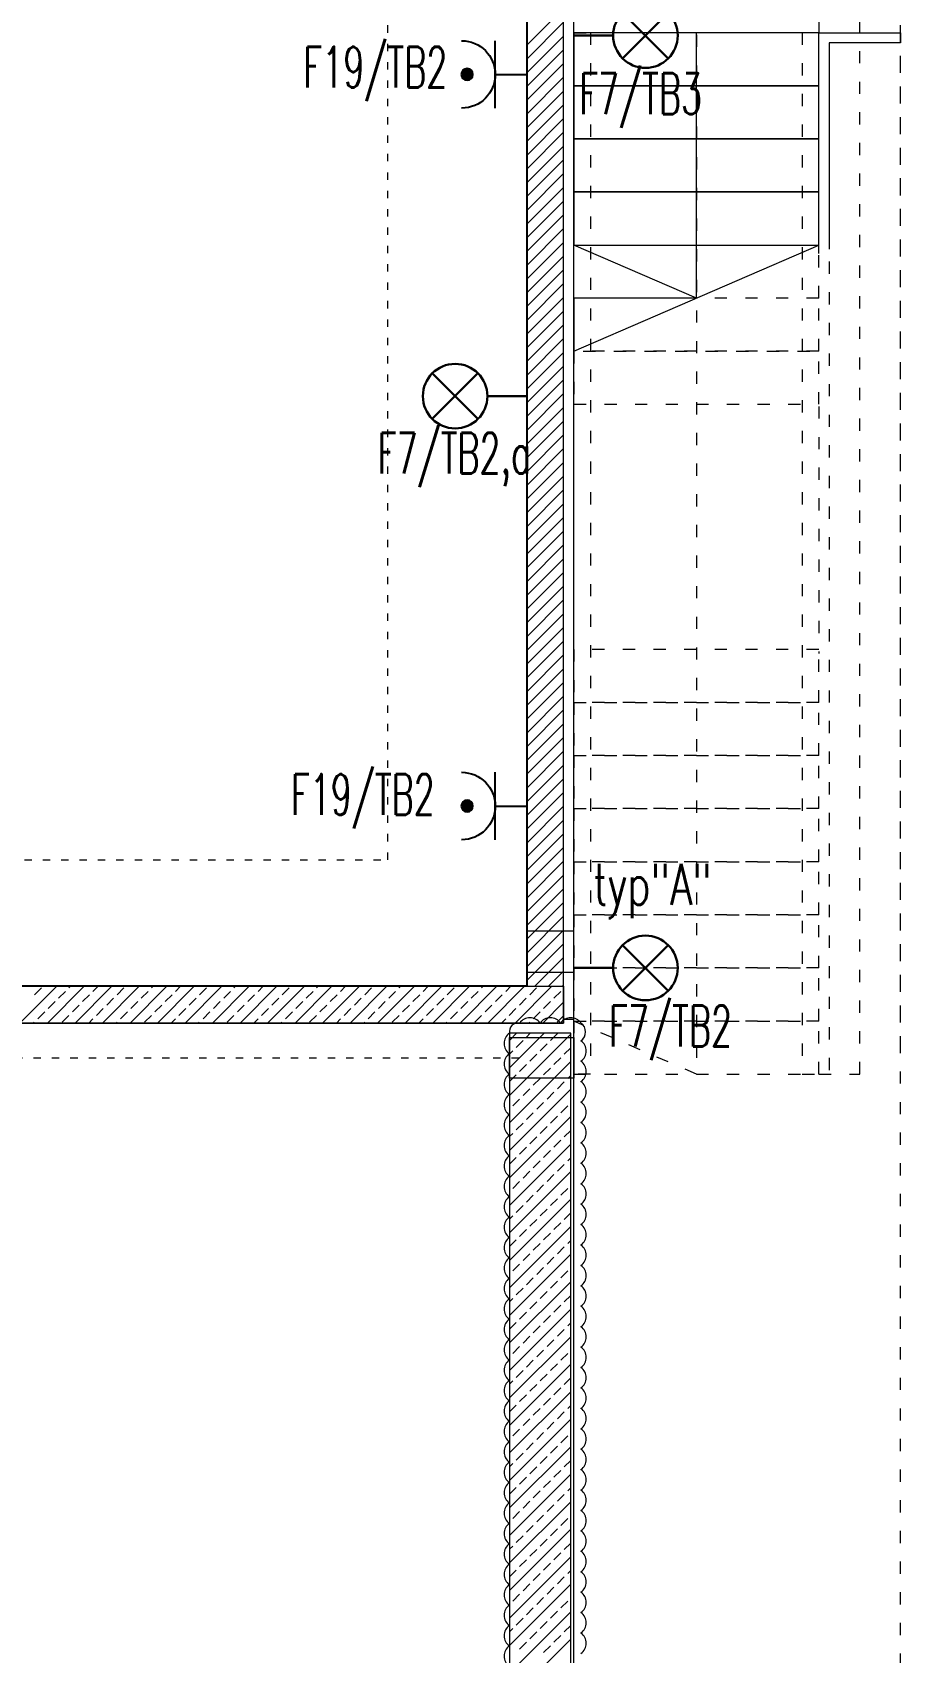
# Model space of a CAD drawing. Header units: millimetres. Extents: x 1780 to 154263, y -7240 to 17216.
# Drawn here: x 116448 to 116873, y 4093 to 4886 of the extents above; entities that cross this region are included whole.
import ezdxf

# ---------------------------------------------------------------- set-up
doc = ezdxf.new("R2010")
doc.units = ezdxf.units.MM
doc.linetypes.add('ACAD_ISO03W100', pattern=[30, 12, -18])
for name, color, linetype, lineweight in [('2d_SX_aranżacja niedrukowana', 191, 'Continuous', 5), ('2d_SX_gruba przekroje', 90, 'Continuous', 20), ('2d_SX_instalacje szkic - wentylacja nawiew', 170, 'Continuous', 5), ('2d_SX_oznaczenia', 40, 'Continuous', 0), ('2d_SX_przebicia', 96, 'Continuous', 13), ('2d_SX_szraf', 251, 'Continuous', 0), ('2d_SX_warstwy', 181, 'Continuous', 9), ('2d_SX_widok', 10, 'Continuous', 9), ('SX_PZT_utwardzona', 10, 'Continuous', 9)]:
    doc.layers.add(name, color=color, linetype=linetype, lineweight=lineweight)
doc.layers.add('2d_SX_powierzchnia', color=251, linetype='Continuous', plot=False)
doc.layers.add('2d_SX_rewizja 18 września', color=210, linetype='Continuous')
doc.layers.add('60 instalacje elektryka', color=10, linetype='Continuous')
doc.layers.add('2d_SX_zmiany względem PnB', color=7, linetype='Continuous', lineweight=15, true_color=0x0f4bff)
doc.styles.add('OPIS', font='simplex.shx', dxfattribs={"width": 0.7, "height": 4})

# ---------------------------------------------------------------- blocks, each defined once
blk = doc.blocks.new('PDKLD B2')
at = {"layer": '2d_SX_aranżacja niedrukowana', "color": 8, "linetype": 'ACAD_ISO03W100', "ltscale": 0.3}
for p, q in [((108988.88, -11805.09), (108988.88, -11305.09)), ((108738.88, -11805.09), (108988.88, -11805.09))]:
    blk.add_line(p, q, dxfattribs=at)
at = {"layer": '2d_SX_gruba przekroje', "color": 8}
for p, q in [((109056.88, -11275.09), (109056.88, -11867.09)), ((109079.88, -11885.09), (109079.88, -11280.09)), ((109056.88, -11867.09), (108711.38, -11867.09)), ((109074.88, -11883.09), (109079.88, -11883.09)), ((109079.88, -12235.36), (109079.88, -11884.09)), ((108324.88, -11885.09), (109074.88, -11885.09)), ((109048.38, -11890.09), (109048.38, -12226.92)), ((109079.88, -11885.09), (109079.88, -11885.09))]:
    blk.add_line(p, q, dxfattribs=at)
at = {"layer": '2d_SX_instalacje szkic - wentylacja nawiew', "color": 8, "linetype": 'ACAD_ISO03W100', "ltscale": 0.3}
blk.add_line((108680.38, -11902.09), (109056.88, -11902.09), dxfattribs=at)
at = {"layer": '2d_SX_oznaczenia', "color": 8, "ltscale": 0.5}
for p, q in [((109139.88, -11530.09), (109139.88, -11400.09)), ((109139.88, -11530.09), (109079.88, -11504.09)), ((109079.88, -11556.09), (109199.88, -11504.09))]:
    blk.add_line(p, q, dxfattribs=at)
at = {"layer": '2d_SX_oznaczenia', "color": 8, "linetype": 'ACAD_ISO03W100', "ltscale": 0.5}
for p, q in [((109139.88, -11401.09), (109139.88, -11910.09)), ((109139.88, -11910.09), (109079.88, -11884.09))]:
    blk.add_line(p, q, dxfattribs=at)
at = {"layer": '2d_SX_powierzchnia', "color": 8}
for p, q in [((109056.88, -11275.09), (109056.88, -11867.09)), ((109056.88, -11867.09), (108708.88, -11867.09))]:
    blk.add_line(p, q, dxfattribs=at)
at = {"layer": '2d_SX_przebicia', "color": 8}
for p, q in [((109079.88, -11840.09), (109056.88, -11840.09)), ((109056.88, -11840.09), (109056.88, -11860.09)), ((109079.88, -11860.09), (109079.88, -11840.09)), ((109056.88, -11860.09), (109079.88, -11860.09)), ((109048.38, -11892.09), (109079.88, -11892.09)), ((109048.38, -11912.09), (109048.38, -11892.09)), ((109079.88, -11892.09), (109079.88, -11912.09)), ((109079.88, -11912.09), (109048.38, -11912.09))]:
    blk.add_line(p, q, dxfattribs=at)
at = {"layer": '2d_SX_szraf', "color": 8, "linetype": 'Continuous'}
for p, q in [((109056.88, -11406.28), (109074.88, -11388.28)), ((109056.88, -11413.01), (109074.88, -11395.01)), ((109056.88, -11419.75), (109074.88, -11401.75)), ((109056.88, -11426.48), (109074.88, -11408.48)), ((109056.88, -11433.22), (109074.88, -11415.22)), ((109056.88, -11439.95), (109074.88, -11421.95)), ((109056.88, -11446.69), (109074.88, -11428.69)), ((109056.88, -11453.42), (109074.88, -11435.42)), ((109056.88, -11460.16), (109074.88, -11442.16)), ((109056.88, -11466.89), (109074.88, -11448.89)), ((109056.88, -11473.63), (109074.88, -11455.63)), ((109056.88, -11480.36), (109074.88, -11462.36)), ((109056.88, -11487.1), (109074.88, -11469.1)), ((109056.88, -11493.83), (109074.88, -11475.83)), ((109056.88, -11500.57), (109074.88, -11482.57)), ((109056.88, -11507.3), (109074.88, -11489.3)), ((109056.88, -11514.04), (109074.88, -11496.04)), ((109056.88, -11520.77), (109074.88, -11502.77)), ((109056.88, -11527.51), (109074.88, -11509.51)), ((109056.88, -11534.25), (109074.88, -11516.25)), ((109056.88, -11540.98), (109074.88, -11522.98)), ((109056.88, -11547.72), (109074.88, -11529.72)), ((109056.88, -11554.45), (109074.88, -11536.45)), ((109056.88, -11561.19), (109074.88, -11543.19)), ((109056.88, -11567.92), (109074.88, -11549.92)), ((109056.88, -11574.66), (109074.88, -11556.66)), ((109056.88, -11581.39), (109074.88, -11563.39)), ((109056.88, -11588.13), (109074.88, -11570.13)), ((109056.88, -11594.86), (109074.88, -11576.86)), ((109056.88, -11601.6), (109074.88, -11583.6)), ((109056.88, -11608.33), (109074.88, -11590.33)), ((109056.88, -11615.07), (109074.88, -11597.07)), ((109056.88, -11621.8), (109074.88, -11603.8)), ((109056.88, -11628.54), (109074.88, -11610.54)), ((109056.88, -11635.27), (109074.88, -11617.27)), ((109056.88, -11642.01), (109074.88, -11624.01)), ((109056.88, -11648.74), (109074.88, -11630.74)), ((109056.88, -11655.48), (109074.88, -11637.48)), ((109056.88, -11662.21), (109074.88, -11644.21)), ((109056.88, -11668.95), (109074.88, -11650.95)), ((109056.88, -11675.68), (109074.88, -11657.68)), ((109056.88, -11682.42), (109074.88, -11664.42)), ((109056.88, -11689.15), (109074.88, -11671.15)), ((109056.88, -11695.89), (109074.88, -11677.89)), ((109056.88, -11702.63), (109074.88, -11684.63)), ((109056.88, -11709.36), (109074.88, -11691.36)), ((109056.88, -11716.1), (109074.88, -11698.1)), ((109056.88, -11722.83), (109074.88, -11704.83)), ((109056.88, -11729.57), (109074.88, -11711.57)), ((109056.88, -11736.3), (109074.88, -11718.3)), ((109056.88, -11743.04), (109074.88, -11725.04)), ((109056.88, -11749.77), (109074.88, -11731.77)), ((109056.88, -11756.51), (109074.88, -11738.51)), ((109056.88, -11763.24), (109074.88, -11745.24)), ((109056.88, -11769.98), (109074.88, -11751.98)), ((109056.88, -11776.71), (109074.88, -11758.71)), ((109056.88, -11783.45), (109074.88, -11765.45)), ((109056.88, -11790.18), (109074.88, -11772.18)), ((109056.88, -11796.92), (109074.88, -11778.92)), ((109056.88, -11803.65), (109074.88, -11785.65)), ((109056.88, -11810.39), (109074.88, -11792.39)), ((109056.88, -11817.12), (109074.88, -11799.12)), ((109056.88, -11823.86), (109074.88, -11805.86)), ((109056.88, -11830.59), (109074.88, -11812.59)), ((109056.88, -11837.33), (109074.88, -11819.33)), ((109056.88, -11844.06), (109074.88, -11826.06)), ((109056.88, -11850.8), (109074.88, -11832.8)), ((109056.88, -11857.53), (109074.88, -11839.53)), ((109056.88, -11864.27), (109074.88, -11846.27)), ((109060.79, -11867.09), (109074.88, -11853)), ((109067.53, -11867.09), (109074.88, -11859.74)), ((108808.73, -11885.09), (108826.73, -11867.09)), ((108815.85, -11871.24), (108819.21, -11867.87)), ((108822.2, -11885.09), (108840.2, -11867.09)), ((108832.68, -11867.87), (108833.47, -11867.09)), ((108835.67, -11885.09), (108853.67, -11867.09)), ((108844.47, -11869.55), (108846.94, -11867.09)), ((108849.14, -11885.09), (108867.14, -11867.09)), ((108856.26, -11871.24), (108859.63, -11867.87)), ((108862.61, -11885.09), (108880.61, -11867.09)), ((108873.1, -11867.87), (108873.88, -11867.09)), ((108876.08, -11885.09), (108894.08, -11867.09)), ((108884.88, -11869.55), (108887.35, -11867.09)), ((108889.55, -11885.09), (108907.55, -11867.09)), ((108896.67, -11871.24), (108900.04, -11867.87)), ((108903.02, -11885.09), (108921.02, -11867.09)), ((108913.51, -11867.87), (108914.29, -11867.09)), ((108916.49, -11885.09), (108934.49, -11867.09)), ((108925.29, -11869.55), (108927.76, -11867.09)), ((108929.96, -11885.09), (108947.96, -11867.09)), ((108937.08, -11871.24), (108940.45, -11867.87)), ((108943.43, -11885.09), (108961.43, -11867.09)), ((108953.92, -11867.87), (108954.7, -11867.09)), ((108956.9, -11885.09), (108974.9, -11867.09)), ((108965.7, -11869.55), (108968.17, -11867.09)), ((108970.37, -11885.09), (108988.37, -11867.09)), ((108977.49, -11871.24), (108980.86, -11867.87)), ((108983.85, -11885.09), (109001.85, -11867.09)), ((108994.33, -11867.87), (108995.11, -11867.09)), ((108997.32, -11885.09), (109015.32, -11867.09)), ((109006.12, -11869.55), (109008.58, -11867.09)), ((109010.79, -11885.09), (109028.79, -11867.09)), ((109017.9, -11871.24), (109021.27, -11867.87)), ((109024.26, -11885.09), (109042.26, -11867.09)), ((109034.74, -11867.87), (109035.52, -11867.09)), ((109037.73, -11885.09), (109055.73, -11867.09)), ((109046.53, -11869.55), (109048.99, -11867.09)), ((109051.2, -11885.09), (109069.2, -11867.09)), ((109058.31, -11871.24), (109061.68, -11867.87)), ((109074.26, -11867.09), (109074.88, -11866.48)), ((108822.58, -11877.97), (108825.95, -11874.6)), ((108827.63, -11872.92), (108831, -11869.55)), ((108834.37, -11879.65), (108837.74, -11876.29)), ((108839.42, -11874.6), (108842.79, -11871.24)), ((108851.21, -11876.29), (108854.57, -11872.92)), ((108862.99, -11877.97), (108866.36, -11874.6)), ((108868.04, -11872.92), (108871.41, -11869.55)), ((108874.78, -11879.65), (108878.15, -11876.29)), ((108879.83, -11874.6), (108883.2, -11871.24)), ((108891.62, -11876.29), (108894.98, -11872.92)), ((108903.4, -11877.97), (108906.77, -11874.6)), ((108908.46, -11872.92), (108911.82, -11869.55)), ((108915.19, -11879.65), (108918.56, -11876.29)), ((108920.24, -11874.6), (108923.61, -11871.24)), ((108932.03, -11876.29), (108935.4, -11872.92)), ((108943.81, -11877.97), (108947.18, -11874.6)), ((108948.87, -11872.92), (108952.23, -11869.55)), ((108955.6, -11879.65), (108958.97, -11876.29)), ((108960.65, -11874.6), (108964.02, -11871.24)), ((108972.44, -11876.29), (108975.81, -11872.92)), ((108984.23, -11877.97), (108987.59, -11874.6)), ((108989.28, -11872.92), (108992.65, -11869.55)), ((108996.01, -11879.65), (108999.38, -11876.29)), ((109001.06, -11874.6), (109004.43, -11871.24)), ((109012.85, -11876.29), (109016.22, -11872.92)), ((109024.64, -11877.97), (109028, -11874.6)), ((109029.69, -11872.92), (109033.06, -11869.55)), ((109036.42, -11879.65), (109039.79, -11876.29)), ((109041.48, -11874.6), (109044.84, -11871.24)), ((109053.26, -11876.29), (109056.63, -11872.92)), ((109064.67, -11885.09), (109074.88, -11874.88)), ((109065.05, -11877.97), (109068.42, -11874.6)), ((109070.1, -11872.92), (109073.47, -11869.55)), ((108815.47, -11885.09), (108815.85, -11884.71)), ((108817.53, -11883.02), (108820.9, -11879.65)), ((108829.32, -11884.71), (108832.68, -11881.34)), ((108842.41, -11885.09), (108844.47, -11883.02)), ((108846.15, -11881.34), (108849.52, -11877.97)), ((108855.88, -11885.09), (108856.26, -11884.71)), ((108857.94, -11883.02), (108861.31, -11879.65)), ((108869.73, -11884.71), (108873.1, -11881.34)), ((108882.82, -11885.09), (108884.88, -11883.02)), ((108886.57, -11881.34), (108889.93, -11877.97)), ((108896.29, -11885.09), (108896.67, -11884.71)), ((108898.35, -11883.02), (108901.72, -11879.65)), ((108910.14, -11884.71), (108913.51, -11881.34)), ((108923.23, -11885.09), (108925.29, -11883.02)), ((108926.98, -11881.34), (108930.34, -11877.97)), ((108936.7, -11885.09), (108937.08, -11884.71)), ((108938.76, -11883.02), (108942.13, -11879.65)), ((108950.55, -11884.71), (108953.92, -11881.34)), ((108963.64, -11885.09), (108965.7, -11883.02)), ((108967.39, -11881.34), (108970.76, -11877.97)), ((108977.11, -11885.09), (108977.49, -11884.71)), ((108979.17, -11883.02), (108982.54, -11879.65)), ((108990.96, -11884.71), (108994.33, -11881.34)), ((109004.05, -11885.09), (109006.12, -11883.02)), ((109007.8, -11881.34), (109011.17, -11877.97)), ((109017.52, -11885.09), (109017.9, -11884.71)), ((109019.59, -11883.02), (109022.95, -11879.65)), ((109031.37, -11884.71), (109034.74, -11881.34)), ((109044.46, -11885.09), (109046.53, -11883.02)), ((109048.21, -11881.34), (109051.58, -11877.97)), ((109057.93, -11885.09), (109058.31, -11884.71)), ((109060, -11883.02), (109063.36, -11879.65)), ((109071.78, -11884.71), (109074.88, -11881.61)), ((109048.38, -11893.54), (109051.83, -11890.09)), ((109048.38, -11907.01), (109065.3, -11890.09)), ((109048.38, -11920.48), (109078.38, -11890.48)), ((109056.7, -11891.96), (109058.57, -11890.09)), ((109068.48, -11893.64), (109071.85, -11890.27)), ((109048.38, -11900.28), (109049.96, -11898.69)), ((109051.65, -11897.01), (109055.01, -11893.64)), ((109058.38, -11903.74), (109061.75, -11900.38)), ((109063.43, -11898.69), (109066.8, -11895.32)), ((109075.22, -11900.38), (109078.38, -11897.22)), ((109048.38, -11933.95), (109078.38, -11903.95)), ((109053.33, -11908.8), (109056.7, -11905.43)), ((109065.12, -11910.48), (109068.48, -11907.11)), ((109070.17, -11905.43), (109073.53, -11902.06)), ((109048.38, -11913.75), (109051.65, -11910.48)), ((109060.06, -11915.53), (109063.43, -11912.16)), ((109071.85, -11917.21), (109075.22, -11913.85)), ((109076.9, -11912.16), (109078.38, -11910.69)), ((109048.38, -11947.42), (109078.38, -11917.42)), ((109049.96, -11925.63), (109053.33, -11922.27)), ((109055.01, -11920.58), (109058.38, -11917.21)), ((109061.75, -11927.32), (109065.12, -11923.95)), ((109066.8, -11922.27), (109070.17, -11918.9)), ((109048.38, -11960.89), (109078.38, -11930.89)), ((109056.7, -11932.37), (109060.06, -11929)), ((109068.48, -11934.05), (109071.85, -11930.68)), ((109073.53, -11929), (109076.9, -11925.63)), ((109048.38, -11940.69), (109049.96, -11939.1)), ((109051.65, -11937.42), (109055.01, -11934.05)), ((109063.43, -11939.1), (109066.8, -11935.74)), ((109075.22, -11940.79), (109078.38, -11937.63)), ((109048.38, -11974.36), (109078.38, -11944.36)), ((109053.33, -11949.21), (109056.7, -11945.84)), ((109058.38, -11944.15), (109061.75, -11940.79)), ((109065.12, -11950.89), (109068.48, -11947.52)), ((109070.17, -11945.84), (109073.53, -11942.47)), ((109048.38, -11954.16), (109051.65, -11950.89)), ((109060.06, -11955.94), (109063.43, -11952.57)), ((109071.85, -11957.63), (109075.22, -11954.26)), ((109076.9, -11952.57), (109078.38, -11951.1)), ((109048.38, -11987.83), (109078.38, -11957.83)), ((109049.96, -11966.04), (109053.33, -11962.68)), ((109055.01, -11960.99), (109058.38, -11957.63)), ((109061.75, -11967.73), (109065.12, -11964.36)), ((109066.8, -11962.68), (109070.17, -11959.31)), ((109048.38, -12001.31), (109078.38, -11971.31)), ((109056.7, -11972.78), (109060.06, -11969.41)), ((109068.48, -11974.46), (109071.85, -11971.1)), ((109073.53, -11969.41), (109076.9, -11966.04)), ((109048.38, -11981.1), (109049.96, -11979.51)), ((109051.65, -11977.83), (109055.01, -11974.46)), ((109063.43, -11979.51), (109066.8, -11976.15)), ((109075.22, -11981.2), (109078.38, -11978.04)), ((109048.38, -12014.78), (109078.38, -11984.78)), ((109053.33, -11989.62), (109056.7, -11986.25)), ((109058.38, -11984.57), (109061.75, -11981.2)), ((109065.12, -11991.3), (109068.48, -11987.93)), ((109070.17, -11986.25), (109073.53, -11982.88)), ((109048.38, -11994.57), (109051.65, -11991.3)), ((109060.06, -11996.35), (109063.43, -11992.98)), ((109071.85, -11998.04), (109075.22, -11994.67)), ((109076.9, -11992.98), (109078.38, -11991.51)), ((109048.38, -12028.25), (109078.38, -11998.25)), ((109049.96, -12006.46), (109053.33, -12003.09)), ((109055.01, -12001.4), (109058.38, -11998.04)), ((109066.8, -12003.09), (109070.17, -11999.72)), ((109048.38, -12041.72), (109078.38, -12011.72)), ((109056.7, -12013.19), (109060.06, -12009.82)), ((109061.75, -12008.14), (109065.12, -12004.77)), ((109068.48, -12014.87), (109071.85, -12011.51)), ((109073.53, -12009.82), (109076.9, -12006.46)), ((109048.38, -12021.51), (109049.96, -12019.93)), ((109051.65, -12018.24), (109055.01, -12014.87)), ((109063.43, -12019.93), (109066.8, -12016.56)), ((109075.22, -12021.61), (109078.38, -12018.45)), ((109048.38, -12055.19), (109078.38, -12025.19)), ((109053.33, -12030.03), (109056.7, -12026.66)), ((109058.38, -12024.98), (109061.75, -12021.61)), ((109070.17, -12026.66), (109073.53, -12023.29)), ((109048.38, -12034.98), (109051.65, -12031.71)), ((109060.06, -12036.76), (109063.43, -12033.4)), ((109065.12, -12031.71), (109068.48, -12028.34)), ((109071.85, -12038.45), (109075.22, -12035.08)), ((109076.9, -12033.4), (109078.38, -12031.92)), ((109048.38, -12068.66), (109078.38, -12038.66)), ((109049.96, -12046.87), (109053.33, -12043.5)), ((109055.01, -12041.82), (109058.38, -12038.45)), ((109066.8, -12043.5), (109070.17, -12040.13)), ((109056.7, -12053.6), (109060.06, -12050.23)), ((109061.75, -12048.55), (109065.12, -12045.18)), ((109073.53, -12050.23), (109076.9, -12046.87)), ((109048.38, -12082.13), (109078.38, -12052.13)), ((109051.65, -12058.65), (109055.01, -12055.29)), ((109063.43, -12060.34), (109066.8, -12056.97)), ((109068.48, -12055.29), (109071.85, -12051.92)), ((109075.22, -12062.02), (109078.38, -12058.86)), ((109048.38, -12061.92), (109049.96, -12060.34)), ((109048.38, -12095.6), (109078.38, -12065.6)), ((109053.33, -12070.44), (109056.7, -12067.07)), ((109058.38, -12065.39), (109061.75, -12062.02)), ((109070.17, -12067.07), (109073.53, -12063.7)), ((109048.38, -12075.39), (109051.65, -12072.12)), ((109060.06, -12077.17), (109063.43, -12073.81)), ((109065.12, -12072.12), (109068.48, -12068.76)), ((109071.85, -12078.86), (109075.22, -12075.49)), ((109076.9, -12073.81), (109078.38, -12072.33)), ((109048.38, -12109.07), (109078.38, -12079.07)), ((109055.01, -12082.23), (109058.38, -12078.86)), ((109066.8, -12083.91), (109070.17, -12080.54)), ((109049.96, -12087.28), (109053.33, -12083.91)), ((109056.7, -12094.01), (109060.06, -12090.65)), ((109061.75, -12088.96), (109065.12, -12085.59)), ((109073.53, -12090.65), (109076.9, -12087.28)), ((109048.38, -12122.54), (109078.38, -12092.54)), ((109051.65, -12099.06), (109055.01, -12095.7)), ((109063.43, -12100.75), (109066.8, -12097.38)), ((109068.48, -12095.7), (109071.85, -12092.33)), ((109075.22, -12102.43), (109078.38, -12099.27)), ((109048.38, -12102.33), (109049.96, -12100.75)), ((109048.38, -12136.01), (109078.38, -12106.01)), ((109058.38, -12105.8), (109061.75, -12102.43)), ((109070.17, -12107.48), (109073.53, -12104.12)), ((109048.38, -12115.8), (109051.65, -12112.53)), ((109053.33, -12110.85), (109056.7, -12107.48)), ((109060.06, -12117.59), (109063.43, -12114.22)), ((109065.12, -12112.53), (109068.48, -12109.17)), ((109076.9, -12114.22), (109078.38, -12112.74)), ((109048.38, -12149.48), (109078.38, -12119.48)), ((109055.01, -12122.64), (109058.38, -12119.27)), ((109066.8, -12124.32), (109070.17, -12120.95)), ((109071.85, -12119.27), (109075.22, -12115.9)), ((109049.96, -12127.69), (109053.33, -12124.32)), ((109061.75, -12129.37), (109065.12, -12126.01)), ((109073.53, -12131.06), (109076.9, -12127.69)), ((109048.38, -12162.95), (109078.38, -12132.95)), ((109051.65, -12139.48), (109055.01, -12136.11)), ((109056.7, -12134.42), (109060.06, -12131.06)), ((109063.43, -12141.16), (109066.8, -12137.79)), ((109068.48, -12136.11), (109071.85, -12132.74)), ((109048.38, -12142.74), (109049.96, -12141.16)), ((109048.38, -12176.42), (109078.38, -12146.42)), ((109058.38, -12146.21), (109061.75, -12142.84)), ((109070.17, -12147.89), (109073.53, -12144.53)), ((109075.22, -12142.84), (109078.38, -12139.69)), ((109048.38, -12156.21), (109051.65, -12152.95)), ((109053.33, -12151.26), (109056.7, -12147.89)), ((109060.06, -12158), (109063.43, -12154.63)), ((109065.12, -12152.95), (109068.48, -12149.58)), ((109076.9, -12154.63), (109078.38, -12153.16)), ((109048.38, -12189.89), (109078.38, -12159.89)), ((109055.01, -12163.05), (109058.38, -12159.68)), ((109066.8, -12164.73), (109070.17, -12161.36)), ((109071.85, -12159.68), (109075.22, -12156.31)), ((109049.96, -12168.1), (109053.33, -12164.73)), ((109061.75, -12169.78), (109065.12, -12166.42)), ((109073.53, -12171.47), (109076.9, -12168.1)), ((109048.38, -12203.36), (109078.38, -12173.36)), ((109051.65, -12179.89), (109055.01, -12176.52)), ((109056.7, -12174.84), (109060.06, -12171.47)), ((109063.43, -12181.57), (109066.8, -12178.2)), ((109068.48, -12176.52), (109071.85, -12173.15)), ((109048.38, -12183.16), (109049.96, -12181.57)), ((109058.38, -12186.62), (109061.75, -12183.25)), ((109070.17, -12188.31), (109073.53, -12184.94)), ((109075.22, -12183.25), (109078.38, -12180.1)), ((109048.38, -12216.83), (109078.38, -12186.83)), ((109053.33, -12191.67), (109056.7, -12188.31)), ((109065.12, -12193.36), (109068.48, -12189.99))]:
    blk.add_line(p, q, dxfattribs=at)
at = {"layer": '2d_SX_warstwy', "color": 8}
for p, q in [((109074.88, -11885.09), (109074.88, -11257.09)), ((109056.88, -11275.09), (109056.88, -11867.09)), ((109056.88, -11867.09), (108342.88, -11867.09)), ((108342.88, -11867.09), (109074.88, -11867.09)), ((109074.88, -11867.09), (109074.88, -11885.09)), ((108324.88, -11885.09), (109074.88, -11885.09)), ((109074.88, -11885.09), (108324.88, -11885.09)), ((109078.38, -11890.09), (109048.38, -11890.09)), ((109048.38, -11890.09), (109048.38, -12226.92)), ((109078.38, -12234.95), (109078.38, -11890.09))]:
    blk.add_line(p, q, dxfattribs=at)
at = {"layer": '2d_SX_widok', "color": 8, "linetype": 'ACAD_ISO03W100', "ltscale": 0.5}
for p, q in [((109239.88, -11897.42), (109239.88, -11272.09)), ((109219.88, -11910.09), (109219.88, -11280.09)), ((109239.88, -12514.75), (109239.88, -11280.09)), ((109079.88, -11400.09), (109088.08, -11400.09)), ((109088.08, -11400.09), (109088.08, -11910.09)), ((109199.88, -11400.09), (109191.68, -11400.09)), ((109191.68, -11400.09), (109191.68, -11910.09)), ((109199.88, -11530.09), (109199.88, -11504.09)), ((109204.88, -11497.16), (109204.88, -11910.09)), ((109199.88, -11530.09), (109139.88, -11530.09)), ((109199.88, -11556.09), (109199.88, -11530.09)), ((109079.88, -11556.09), (109079.88, -11582.09)), ((109199.88, -11556.09), (109079.88, -11556.09)), ((109084.44, -11556.09), (109199.88, -11556.09)), ((109199.88, -11582.09), (109199.88, -11556.09)), ((109079.88, -11582.09), (109199.88, -11582.09)), ((109199.88, -11583.09), (109199.88, -11704.09)), ((109199.88, -11702.09), (109079.88, -11702.09)), ((109079.88, -11702.09), (109079.88, -11728.09)), ((109199.88, -11728.09), (109199.88, -11702.09)), ((109079.88, -11728.09), (109199.88, -11728.09)), ((109199.88, -11728.09), (109079.88, -11728.09)), ((109079.88, -11728.09), (109079.88, -11754.09)), ((109199.88, -11754.09), (109199.88, -11728.09)), ((109079.88, -11754.09), (109199.88, -11754.09)), ((109199.88, -11754.09), (109079.88, -11754.09)), ((109079.88, -11754.09), (109079.88, -11780.09)), ((109199.88, -11780.09), (109199.88, -11754.09)), ((109199.88, -11780.09), (109079.88, -11780.09)), ((109079.88, -11780.09), (109079.88, -11806.09)), ((109079.88, -11780.09), (109199.88, -11780.09)), ((109199.88, -11806.09), (109199.88, -11780.09)), ((109199.88, -11806.09), (109079.88, -11806.09)), ((109079.88, -11806.09), (109079.88, -11832.09)), ((109079.88, -11806.09), (109199.88, -11806.09)), ((109199.88, -11832.09), (109199.88, -11806.09)), ((109199.88, -11832.09), (109079.88, -11832.09)), ((109079.88, -11832.09), (109079.88, -11858.09)), ((109079.88, -11832.09), (109199.88, -11832.09)), ((109199.88, -11858.09), (109199.88, -11832.09)), ((109199.88, -11858.09), (109079.88, -11858.09)), ((109079.88, -11858.09), (109079.88, -11884.09)), ((109079.88, -11858.09), (109199.88, -11858.09)), ((109199.88, -11884.09), (109199.88, -11858.09)), ((109199.88, -11884.09), (109079.88, -11884.09)), ((109079.88, -11884.09), (109079.88, -11910.09)), ((109079.88, -11884.09), (109199.88, -11884.09)), ((109199.88, -11910.09), (109199.88, -11884.09)), ((109079.88, -11910.09), (109199.88, -11910.09)), ((109088.08, -11910.09), (109079.88, -11910.09)), ((109191.68, -11910.09), (109199.88, -11910.09)), ((109199.88, -11910.09), (109219.88, -11910.09))]:
    blk.add_line(p, q, dxfattribs=at)
at = {"layer": '2d_SX_zmiany względem PnB', "color": 8}
for centre, radius, start, end in [((109052.63, -11889.34), 4.32, 80, 190), ((109058.38, -11888.59), 6.1, 35, 145), ((109068.38, -11888.59), 6.1, 35, 145), ((109078.38, -11888.59), 6.1, 35, 145), ((109051.88, -11895.09), 6.1, 125, 235), ((109080.34, -11889.43), 5.3, 305, 55), ((109051.88, -11905.09), 6.1, 125, 235), ((109079.88, -11898.76), 6.1, 305, 55), ((109079.88, -11908.76), 6.1, 305, 55), ((109051.88, -11915.09), 6.1, 125, 235), ((109079.88, -11918.76), 6.1, 305, 55), ((109051.88, -11925.09), 6.1, 125, 235), ((109079.88, -11928.76), 6.1, 305, 55), ((109051.88, -11935.09), 6.1, 125, 235), ((109051.88, -11945.09), 6.1, 125, 235), ((109079.88, -11938.76), 6.1, 305, 55), ((109079.88, -11948.76), 6.1, 305, 55), ((109051.88, -11955.09), 6.1, 125, 235), ((109079.88, -11958.76), 6.1, 305, 55), ((109051.88, -11965.09), 6.1, 125, 235), ((109079.88, -11968.76), 6.1, 305, 55), ((109051.88, -11975.09), 6.1, 125, 235), ((109051.88, -11985.09), 6.1, 125, 235), ((109079.88, -11978.76), 6.1, 305, 55), ((109079.88, -11988.76), 6.1, 305, 55), ((109051.88, -11995.09), 6.1, 125, 235), ((109079.88, -11998.76), 6.1, 305, 55), ((109051.88, -12005.09), 6.1, 125, 235), ((109079.88, -12008.76), 6.1, 305, 55), ((109051.88, -12015.09), 6.1, 125, 235), ((109079.88, -12018.76), 6.1, 305, 55), ((109051.88, -12025.09), 6.1, 125, 235), ((109079.88, -12028.76), 6.1, 305, 55), ((109051.88, -12035.09), 6.1, 125, 235), ((109079.88, -12038.76), 6.1, 305, 55), ((109051.88, -12045.09), 6.1, 125, 235), ((109051.88, -12055.09), 6.1, 125, 235), ((109079.88, -12048.76), 6.1, 305, 55), ((109079.88, -12058.76), 6.1, 305, 55), ((109051.88, -12065.09), 6.1, 125, 235), ((109079.88, -12068.76), 6.1, 305, 55), ((109051.88, -12075.09), 6.1, 125, 235), ((109079.88, -12078.76), 6.1, 305, 55), ((109051.88, -12085.09), 6.1, 125, 235), ((109051.88, -12095.09), 6.1, 125, 235), ((109079.88, -12088.76), 6.1, 305, 55), ((109079.88, -12098.76), 6.1, 305, 55), ((109051.88, -12105.09), 6.1, 125, 235), ((109079.88, -12108.76), 6.1, 305, 55), ((109051.88, -12115.09), 6.1, 125, 235), ((109079.88, -12118.76), 6.1, 305, 55), ((109051.88, -12125.09), 6.1, 125, 235), ((109051.88, -12135.09), 6.1, 125, 235), ((109079.88, -12128.76), 6.1, 305, 55), ((109079.88, -12138.76), 6.1, 305, 55), ((109051.88, -12145.09), 6.1, 125, 235), ((109079.88, -12148.76), 6.1, 305, 55), ((109051.88, -12155.09), 6.1, 125, 235), ((109079.88, -12158.76), 6.1, 305, 55), ((109051.88, -12165.09), 6.1, 125, 235), ((109051.88, -12175.09), 6.1, 125, 235), ((109079.88, -12168.76), 6.1, 305, 55), ((109079.88, -12178.76), 6.1, 305, 55), ((109051.88, -12185.09), 6.1, 125, 235), ((109079.88, -12188.76), 6.1, 305, 55), ((109051.88, -12195.09), 6.1, 125, 235)]:
    blk.add_arc(centre, radius, start, end, dxfattribs=at)
at = {"layer": 'SX_PZT_utwardzona', "color": 8}
for p, q in [((109079.88, -11400.09), (109079.88, -11280.09)), ((109199.88, -11280.09), (109199.88, -11400.09)), ((109199.88, -11400.09), (109079.88, -11400.09)), ((109199.88, -11400.09), (109079.88, -11400.09)), ((109079.88, -11400.09), (109079.88, -11426.09)), ((109199.88, -11410.09), (109199.88, -11400.09)), ((109199.88, -11400.09), (109239.88, -11400.09)), ((109199.88, -11508.24), (109199.88, -11400.09)), ((109199.88, -11400.09), (109204.88, -11400.09)), ((109239.88, -11400.09), (109239.88, -11405.09)), ((109199.88, -11426.09), (109199.88, -11405.09)), ((109239.88, -11405.09), (109204.88, -11405.09)), ((109204.88, -11405.09), (109204.88, -11410.09)), ((109204.88, -11405.09), (109204.88, -11506.16)), ((109079.88, -11426.09), (109199.88, -11426.09)), ((109199.88, -11426.09), (109079.88, -11426.09)), ((109079.88, -11426.09), (109079.88, -11452.09)), ((109199.88, -11452.09), (109199.88, -11426.09)), ((109079.88, -11452.09), (109199.88, -11452.09)), ((109199.88, -11452.09), (109079.88, -11452.09)), ((109079.88, -11452.09), (109079.88, -11478.09)), ((109199.88, -11478.09), (109199.88, -11452.09)), ((109199.88, -11478.09), (109079.88, -11478.09)), ((109079.88, -11478.09), (109079.88, -11504.09)), ((109079.88, -11478.09), (109199.88, -11478.09)), ((109199.88, -11504.09), (109199.88, -11478.09)), ((109079.88, -11504.09), (109199.88, -11504.09)), ((109139.88, -11530.09), (109079.88, -11530.09)), ((109079.88, -11530.09), (109079.88, -11555.79))]:
    blk.add_line(p, q, dxfattribs=at)
blk = doc.blocks.new('kinkiet')
at = {"layer": '60 instalacje elektryka', "lineweight": 30}
for p, q in [((-249830.13, -8956.18), (-249807.78, -8978.54)), ((-249830.13, -8978.54), (-249807.78, -8956.18)), ((-249834.76, -8967.36), (-249854.04, -8967.36))]:
    blk.add_line(p, q, dxfattribs=at)
blk.add_circle((-249818.96, -8967.36), 15.81, dxfattribs=at)
blk = doc.blocks.new('gniazdo IP44')
at = {"layer": '60 instalacje elektryka'}
h = blk.add_hatch(color=256, dxfattribs=at)
h.dxf.hatch_style = 1
edge = h.paths.add_edge_path()
edge.add_arc((1758.87, 20893.39), 2.87, 0, 360)
at = {"layer": '60 instalacje elektryka', "lineweight": 25}
for p, q in [((1775.37, 20879.59), (1742.37, 20879.59)), ((1758.87, 20879.59), (1758.87, 20864.16))]:
    blk.add_line(p, q, dxfattribs=at)
at = {"layer": '60 instalacje elektryka'}
blk.add_circle((1758.87, 20893.39), 2.87, dxfattribs=at)
at = {"layer": '60 instalacje elektryka', "lineweight": 25}
blk.add_arc((1758.87, 20896.09), 16.5, 180, 0, dxfattribs=at)

msp = doc.modelspace()

# ---------------------------------------------------------------- block references
at = {"layer": '2d_SX_rewizja 18 września'}
msp.add_blockref('PDKLD B2', (7633.58, 16286.09), dxfattribs=at)
at = {"layer": '60 instalacje elektryka'}
msp.add_blockref('kinkiet', (366567.5, 13851.93), dxfattribs=at)
at = {"layer": '60 instalacje elektryka', "xscale": -1}
for name, p, rotation in [('gniazdo IP44', (137554.62, 6624.4), 89.99999999999984), ('gniazdo IP44', (137554.62, 6266.17), 89.99999999999984), ('kinkiet', (366567.5, -4539.36), 180)]:
    msp.add_blockref(name, p, dxfattribs=dict(at, rotation=rotation))
at = {"layer": '60 instalacje elektryka', "rotation": 180}
msp.add_blockref('kinkiet', (-133163.59, -4259.36), dxfattribs=at)

# ---------------------------------------------------------------- texts
at = {"layer": '60 instalacje elektryka', "lineweight": 15, "char_height": 20, "style": 'OPIS'}
for s, insert, width, attachment_point in [('\\pxql;{\\W0.6;F19/TB2}', (116658.21, 4879.11), 77.1429, 3), ('\\pxql;{\\W0.6;F7/TB3}', (116738.28, 4866.14), 22.1829, 3), ('\\pxql;{\\W0.6;F7/TB2,a}', (116617.41, 4690.06), 22.1829, 1), ('\\pxql;{\\W0.6;F19/TB2}', (116652.09, 4522.92), 77.1429, 3), ('\\pxql;typ"A"', (116722.86, 4478.98), 60, 1), ('\\pxql;{\\W0.6;F7/TB2}', (116730.72, 4409.58), 22.1829, 1)]:
    msp.add_mtext(s, dxfattribs=dict(at, insert=insert, width=width, attachment_point=attachment_point))

doc.saveas('drawing.dxf')
